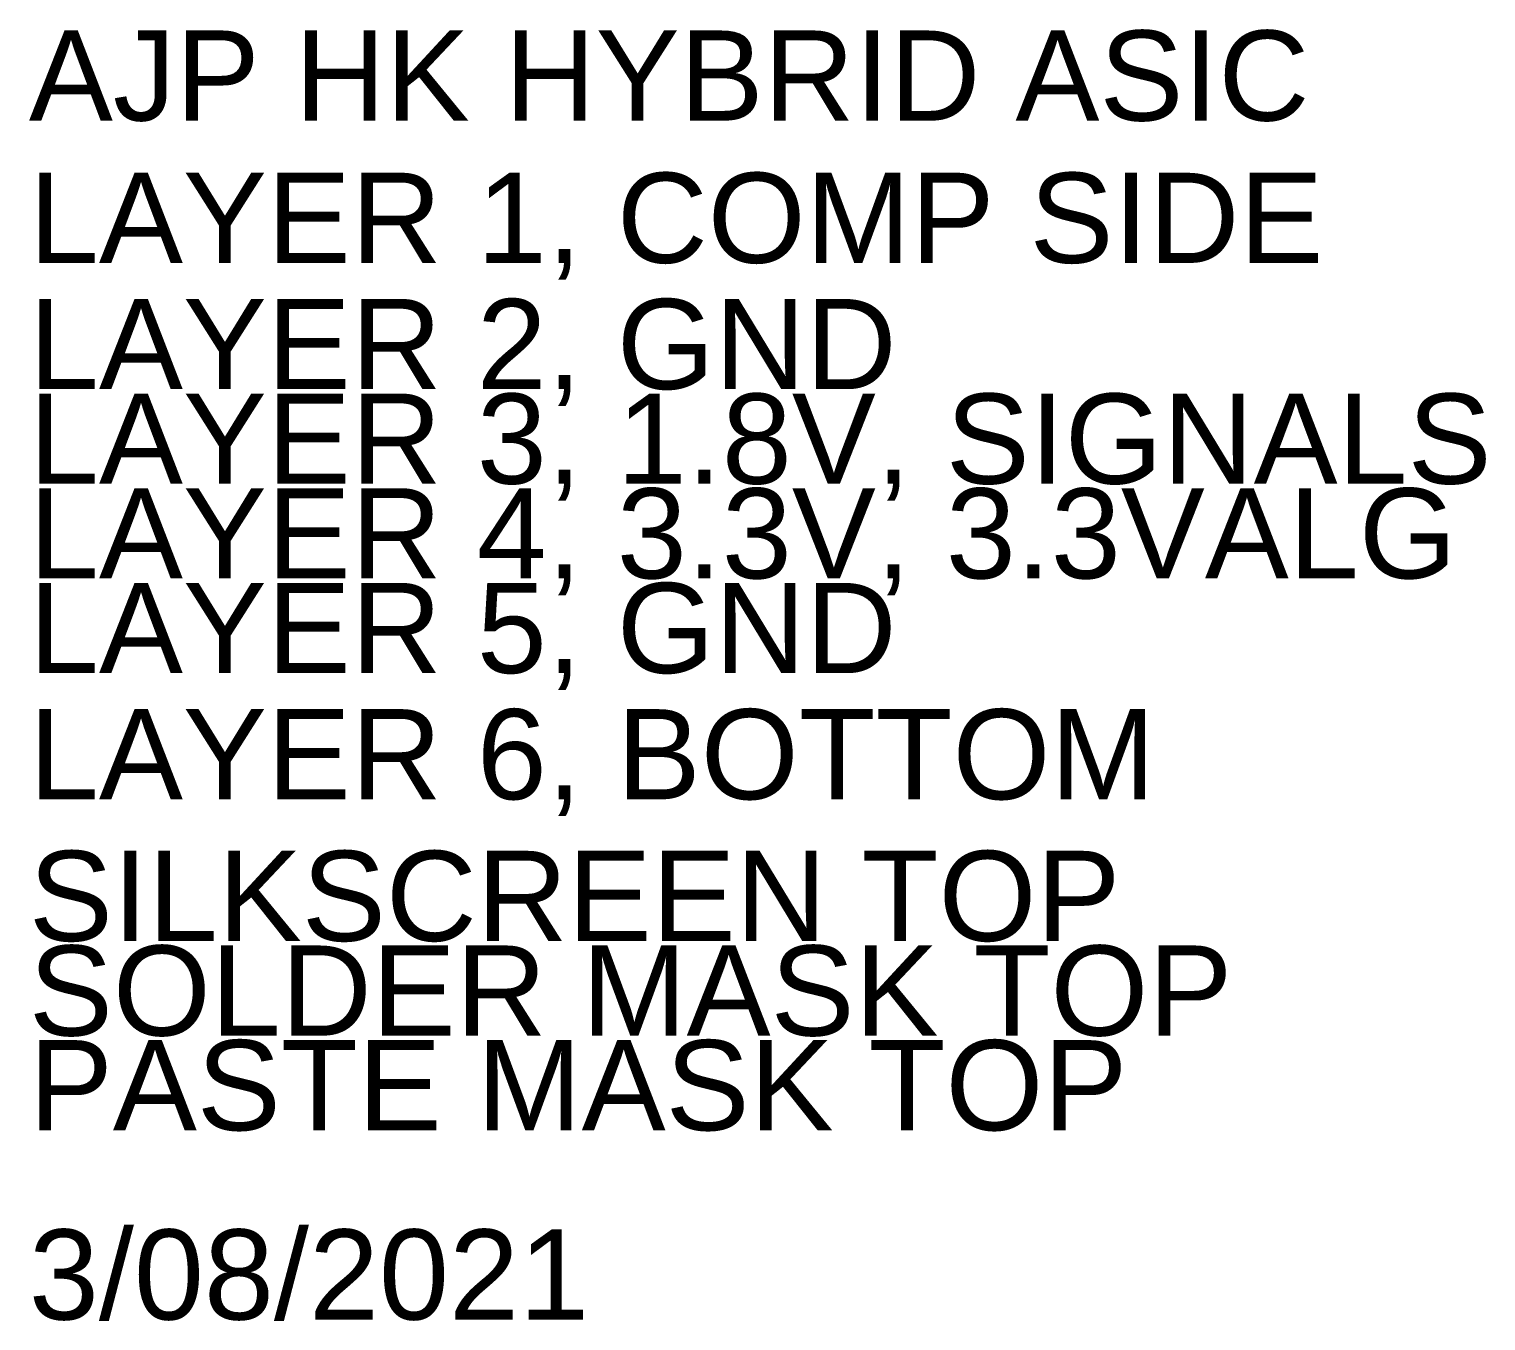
# Model space of a CAD drawing. Header units: inches. Extents: x -0.63 to 3.45, y 0 to 2.67.
# Drawn here: x 2.3 to 3.454, y 0.05 to 1.074 of the extents above; entities that cross this region are included whole.
import ezdxf

# ---------------------------------------------------------------- set-up
doc = ezdxf.new("R2010")
doc.units = ezdxf.units.IN
doc.header["$MEASUREMENT"] = 0
for name, color, linetype in [('Bottom', 7, 'Continuous'), ('L2_GND', 7, 'Continuous'), ('L5_GND', 7, 'Continuous'), ('LAYNR4', 7, 'Continuous'), ('LAYNR5', 7, 'Continuous'), ('LAYNR8', 7, 'Continuous'), ('LAYNR9', 7, 'Continuous'), ('SILKSCREEN_TEXT_TOP', 7, 'Continuous'), ('Trace_Route_Top', 7, 'Continuous')]:
    doc.layers.add(name, color=color, linetype=linetype)

msp = doc.modelspace()

# ---------------------------------------------------------------- texts
at = {"char_height": 0.071429, "attachment_point": 7}
for s, insert, width in [('{\\fArial|b0||i0||c0|p34;\\C7;\\H7.1429e-002;\\W1.;AJP HK HYBRID ASIC}', (2.3, 1), 1.0124288), ('{\\fArial|b0||i0||c0|p34;\\C7;\\H7.1429e-002;\\W1.;3/08/2021}', (2.3, 0.05), 0.447208)]:
    msp.add_mtext(s, dxfattribs=dict(at, insert=insert, width=width))
at = {"layer": 'Bottom', "insert": (2.3, 0.45), "char_height": 0.071429, "width": 0.8944157, "attachment_point": 7}
msp.add_mtext('{\\fArial|b0||i0||c0|p34;\\C7;\\H7.1429e-002;\\W1.;LAYER 6, BOTTOM}', dxfattribs=at)
at = {"layer": 'L2_GND', "insert": (2.3, 0.775), "char_height": 0.071429, "width": 0.6863399, "attachment_point": 7}
msp.add_mtext('{\\fArial|b0||i0||c0|p34;\\C7;\\H7.1429e-002;\\W1.;LAYER 2, GND}', dxfattribs=at)
at = {"layer": 'L5_GND', "insert": (2.3, 0.55), "char_height": 0.071429, "width": 0.6863399, "attachment_point": 7}
msp.add_mtext('{\\fArial|b0||i0||c0|p34;\\C7;\\H7.1429e-002;\\W1.;LAYER 5, GND}', dxfattribs=at)
at = {"layer": 'LAYNR4', "insert": (2.3, 0.7), "char_height": 0.071429, "width": 1.161498, "attachment_point": 7}
msp.add_mtext('{\\fArial|b0||i0||c0|p34;\\C7;\\H7.1429e-002;\\W1.;LAYER 3, 1.8V, SIGNALS}', dxfattribs=at)
at = {"layer": 'LAYNR5', "insert": (2.3, 0.625), "char_height": 0.071429, "width": 1.1351004, "attachment_point": 7}
msp.add_mtext('{\\fArial|b0||i0||c0|p34;\\C7;\\H7.1429e-002;\\W1.;LAYER 4, 3.3V, 3.3VALG}', dxfattribs=at)
at = {"layer": 'LAYNR8', "insert": (2.3, 0.275), "char_height": 0.071429, "width": 0.9549751, "attachment_point": 7}
msp.add_mtext('{\\fArial|b0||i0||c0|p34;\\C7;\\H7.1429e-002;\\W1.;SOLDER MASK TOP}', dxfattribs=at)
at = {"layer": 'LAYNR9', "insert": (2.3, 0.2), "char_height": 0.071429, "width": 0.8742292, "attachment_point": 7}
msp.add_mtext('{\\fArial|b0||i0||c0|p34;\\C7;\\H7.1429e-002;\\W1.;PASTE MASK TOP}', dxfattribs=at)
at = {"layer": 'SILKSCREEN_TEXT_TOP', "insert": (2.3, 0.35), "char_height": 0.071429, "width": 0.8664652, "attachment_point": 7}
msp.add_mtext('{\\fArial|b0||i0||c0|p34;\\C7;\\H7.1429e-002;\\W1.;SILKSCREEN TOP}', dxfattribs=at)
at = {"layer": 'Trace_Route_Top', "insert": (2.3, 0.875), "char_height": 0.071429, "width": 1.0248513, "attachment_point": 7}
msp.add_mtext('{\\fArial|b0||i0||c0|p34;\\C7;\\H7.1429e-002;\\W1.;LAYER 1, COMP SIDE}', dxfattribs=at)

doc.saveas('drawing.dxf')
